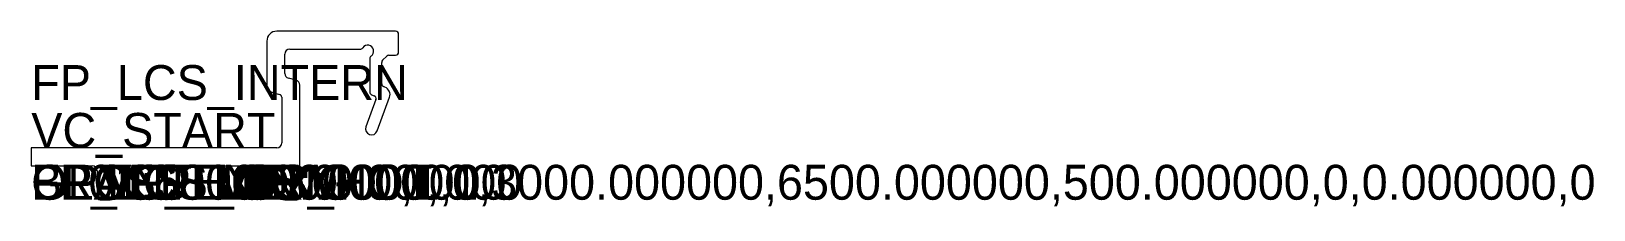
# Model space of a CAD drawing. Header units: metres. Extents: x -54 to 102, y -1 to 137.
# Drawn here: x -54.4 to 102.1, y 118.9 to 136.8 of the extents above.
import ezdxf

# ---------------------------------------------------------------- set-up
doc = ezdxf.new("R2010")
doc.units = ezdxf.units.M

msp = doc.modelspace()

# ---------------------------------------------------------------- linework, layer by layer
for p, q in [((-17.928764, 136.834124), (-29.828764, 136.834124)), ((-17.628764, 134.734124), (-17.628764, 136.534124)), ((-30.828764, 135.834124), (-30.828764, 131.448746)), ((-28.528764, 135.034124), (-21.473667, 135.034124)), ((-29.028764, 132.601164), (-29.028764, 134.534124)), ((-20.525336, 134.085792), (-20.525336, 130.744197)), ((-19.325336, 131.557867), (-19.325336, 133.709859)), ((-19.237468, 133.921992), (-18.813204, 134.346256)), ((-18.601072, 134.434124), (-17.928764, 134.434124)), ((-27.899933, 131.916003), (-28.657595, 132.118046)), ((-30.234894, 130.675758), (-29.551465, 130.493511)), ((-29.328764, 130.20364), (-29.328764, 125.634124)), ((-27.528764, 120.234124), (-27.528764, 131.432885)), ((-19.901188, 129.978906), (-20.898317, 127.239319)), ((-20.336361, 130.465497), (-20.07207, 130.360212)), ((-19.770988, 126.828138), (-18.537091, 130.203986)), ((-18.992406, 131.22182), (-19.136361, 131.279168)), ((-29.828764, 125.134124), (-54.421149, 125.134124)), ((-54.421149, 125.134124), (-54.421149, 123.334124)), ((-54.421149, 123.334124), (-48.327563, 123.334124)), ((-47.827563, 122.834124), (-47.827563, 120.234124)), ((-46.227563, 120.234124), (-46.227563, 122.834124)), ((-45.727563, 123.334124), (-29.828764, 123.334124)), ((-29.328764, 122.834124), (-29.328764, 120.234124)), ((-47.527563, 119.934124), (-46.527563, 119.934124)), ((-29.028764, 119.934124), (-27.828764, 119.934124))]:
    msp.add_line(p, q)
for centre, radius, start, end in [((-29.828764, 135.834124), 1, 90, 180), ((-17.928764, 136.534124), 0.3, 0, 90), ((-28.528764, 134.534124), 0.5, 90, 180), ((-21.473667, 135.334124), 0.3, 270, 326.251011), ((-20.725336, 134.834124), 0.6, 303.748989, 146.251011), ((-17.928764, 134.734124), 0.3, 270, 0), ((-20.225336, 134.085792), 0.3, 123.748989, 180), ((-19.025336, 133.709859), 0.3, 135, 180), ((-18.601072, 134.134124), 0.3, 90, 135), ((-28.528764, 132.601164), 0.5, 180, 255.068583), ((-28.028764, 131.432885), 0.5, 0, 75.068583), ((-19.025336, 131.557867), 0.3, 180, 248.279152), ((-30.028764, 131.448746), 0.8, 180, 255.068583), ((-29.628764, 130.20364), 0.3, 0, 75.068583), ((-20.225336, 130.744197), 0.3, 180, 248.279152), ((-20.183096, 130.081512), 0.3, 340, 68.279152), ((-19.288474, 130.478622), 0.8, 339.922274, 68.279152), ((-20.334513, 127.034111), 0.599987, 160, 339.922274), ((-29.828764, 125.634124), 0.5, 270, 0), ((-48.327563, 122.834124), 0.5, 0, 90), ((-45.727563, 122.834124), 0.5, 90, 180), ((-29.828764, 122.834124), 0.5, 0, 90), ((-47.527563, 120.234124), 0.3, 180, 270), ((-46.527563, 120.234124), 0.3, 270, 0), ((-29.028764, 120.234124), 0.3, 180, 270), ((-27.828764, 120.234124), 0.3, 270, 0)]:
    msp.add_arc(centre, radius, start, end)

# ---------------------------------------------------------------- texts
for tag, p in [('FP_LCS_INTERN', (-54.421149, 129.934124)), ('VC_START', (-54.421149, 125.134124)), ('OPTI:500.000000,1,0,3000.000000,6500.000000,500.000000,0,0.000000,0', (-54.421149, 119.934124)), ('GLASS_MIN:0.000000', (-54.421149, 119.934124)), ('GLASS_MAX:0.000000', (-54.421149, 119.934124)), ('FRONT_VIEW', (-54.421149, 119.934124)), ('BL01:6800.000000,,1', (-54.421149, 119.934124)), ('FP_LCS_ORIG', (-54.421149, 119.934124)), ('VC_END', (-47.527563, 119.934124)), ('FP_LCS_HOT', (-44.421149, 119.934124))]:
    msp.add_attdef(tag, p, '', height=3.5)

doc.saveas('drawing.dxf')
